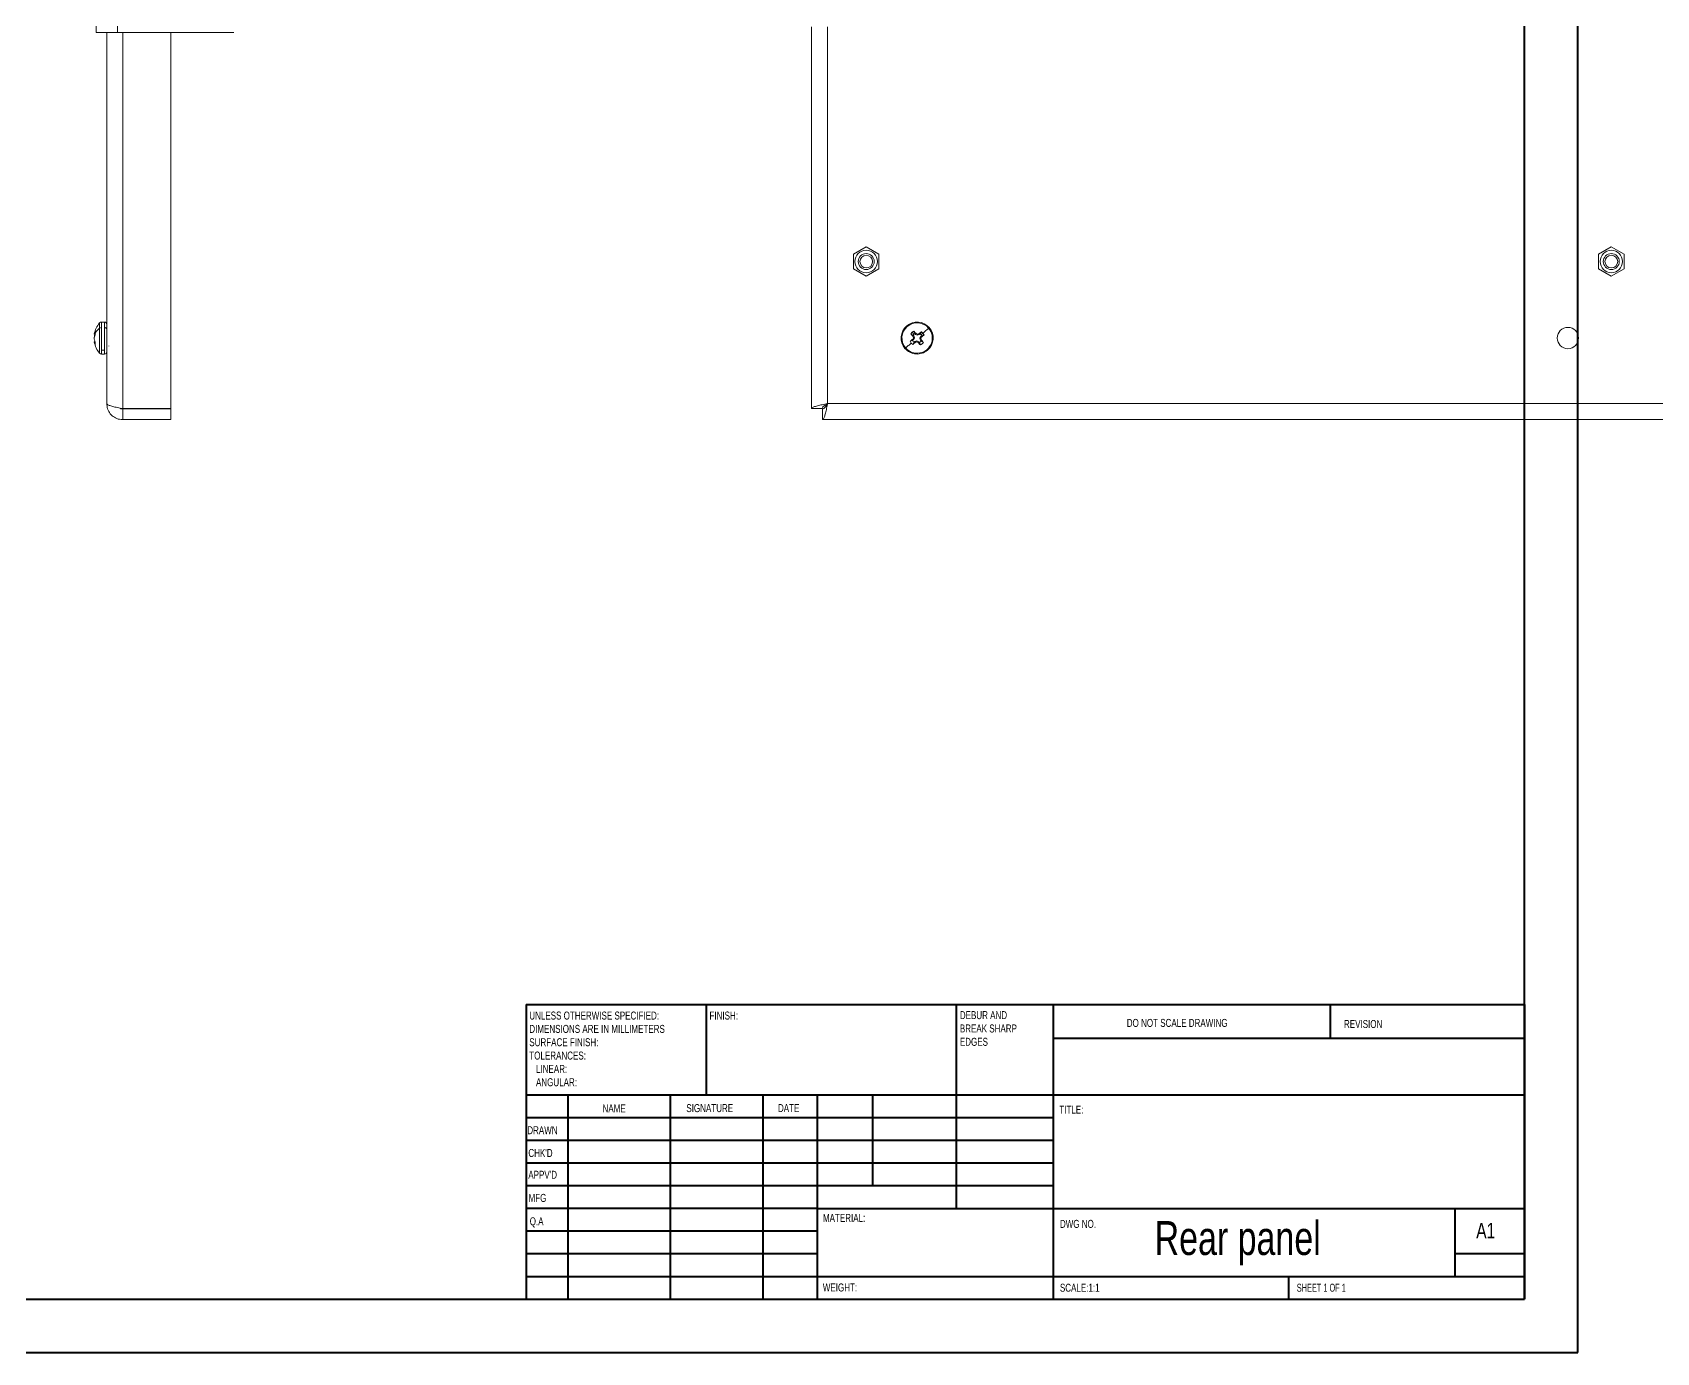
# Model space of a CAD drawing. Header units: millimetres. Extents: x 0 to 1158, y 0 to 594.
# Drawn here: x 551.3 to 855.8, y 0.2 to 247.7 of the extents above; entities that cross this region are included whole.
import ezdxf

# ---------------------------------------------------------------- set-up
doc = ezdxf.new("R2010")
doc.units = ezdxf.units.MM
doc.styles.add('SLDTEXTSTYLE0', font='TXT', dxfattribs={"width": 0.75})
doc.styles.add('SLDTEXTSTYLE1', font='TXT', dxfattribs={"width": 0.6875})

# ---------------------------------------------------------------- blocks, each defined once
blk = doc.blocks.new('SW_NOTE_0')
at = {"color": 0, "linetype": 'Continuous', "lineweight": 0, "char_height": 1.5, "attachment_point": 1, "style": 'SLDTEXTSTYLE0'}
for s, insert in [('DEBUR AND ', (0, 1.93)), ('BREAK SHARP ', (0, -0.57)), ('EDGES', (0, -3.07))]:
    blk.add_mtext(s, dxfattribs=dict(at, insert=insert))
blk = doc.blocks.new('SW_NOTE_1')
at = {"color": 0, "linetype": 'Continuous', "lineweight": 0, "char_height": 1.5, "attachment_point": 1, "style": 'SLDTEXTSTYLE0'}
for s, insert in [('UNLESS OTHERWISE SPECIFIED:', (0, 1.93)), ('SURFACE FINISH:', (0, -3.07)), ('DIMENSIONS ARE IN MILLIMETERS', (0, -0.57)), ('TOLERANCES:', (0, -5.57)), ('   LINEAR:', (0, -8.07)), ('   ANGULAR:', (0, -10.57))]:
    blk.add_mtext(s, dxfattribs=dict(at, insert=insert))

msp = doc.modelspace()

# ---------------------------------------------------------------- linework, layer by layer
at = {"color": 7, "linetype": 'Continuous', "lineweight": 40}
for p, q in [((841.08, 0.21), (841.08, 594.21)), ((831.08, 10.21), (831.08, 584.21)), ((643.88, 65.46), (831.08, 65.46)), ((643.88, 65.46), (643.88, 10.21)), ((677.68, 48.46), (677.68, 65.46)), ((724.48, 65.46), (724.48, 27.21)), ((742.68, 65.46), (742.68, 10.21)), ((794.68, 59.09), (794.68, 65.46)), ((831.08, 65.46), (831.08, 10.21)), ((831.08, 59.09), (742.68, 59.09)), ((831.08, 48.46), (643.88, 48.46)), ((651.68, 48.46), (651.68, 10.21)), ((670.87, 48.46), (670.87, 10.21)), ((688.28, 48.46), (688.28, 10.21)), ((698.48, 10.21), (698.48, 48.46)), ((708.88, 31.46), (708.88, 48.46)), ((742.68, 44.21), (643.88, 44.21)), ((742.68, 39.96), (643.88, 39.96)), ((742.68, 35.71), (643.88, 35.71)), ((742.68, 31.46), (643.88, 31.46)), ((698.48, 27.21), (643.88, 27.21)), ((698.48, 27.21), (831.08, 27.21)), ((818.08, 14.46), (818.08, 27.21)), ((698.48, 22.96), (643.88, 22.96)), ((698.48, 18.71), (643.88, 18.71)), ((831.08, 18.71), (818.08, 18.71)), ((643.88, 14.46), (831.08, 14.46)), ((786.88, 10.21), (786.88, 14.46)), ((25.08, 10.21), (831.08, 10.21)), ((0.08, 0.21), (841.08, 0.21))]:
    msp.add_line(p, q, dxfattribs=at)
at = {"color": 7, "linetype": 'Continuous', "lineweight": 15}
for p, q in [((563.25, 247.67), (563.25, 464.67)), ((567.25, 247.67), (567.25, 464.67)), ((563.25, 247.67), (567.25, 247.67)), ((565.25, 178.09), (565.25, 247.67)), ((567.25, 247.67), (589.05, 247.67)), ((577.25, 177.16), (577.25, 247.67)), ((697.38, 248.7), (697.38, 177.16)), ((707.63, 207.5), (705.23, 206.11)), ((710.03, 206.11), (707.63, 207.5)), ((847.33, 207.5), (844.93, 206.11)), ((849.73, 206.11), (847.33, 207.5)), ((705.23, 206.11), (705.23, 203.34)), ((710.03, 203.34), (710.03, 206.11)), ((844.93, 206.11), (844.93, 203.34)), ((849.73, 203.34), (849.73, 206.11)), ((705.23, 203.34), (707.63, 201.96)), ((707.63, 201.96), (710.03, 203.34)), ((844.93, 203.34), (847.33, 201.96)), ((847.33, 201.96), (849.73, 203.34)), ((564.82, 193.39), (564.24, 193.39)), ((564.24, 188.11), (564.24, 192.34)), ((564.82, 192.34), (564.82, 188.11)), ((562.91, 191.09), (563.09, 191.07)), ((562.91, 190.44), (562.92, 190.44)), ((562.91, 189.68), (563.05, 189.7)), ((562.93, 190.7), (562.97, 190.7)), ((563.09, 191.32), (563.09, 191)), ((563.09, 189.58), (563.09, 189.3)), ((563.09, 189.3), (563.09, 189.09)), ((716.33, 189.95), (715.89, 189.77)), ((716.09, 189.45), (715.89, 189.77)), ((715.99, 191.19), (716.25, 191.48)), ((715.99, 191.19), (716.41, 190.95)), ((716.38, 189.2), (716.09, 189.45)), ((716.25, 191.48), (716.57, 191.68)), ((716.25, 191.48), (716.56, 191.11)), ((716.33, 189.95), (716.5, 190.09)), ((716.36, 190.2), (716.5, 190.09)), ((716.62, 189.61), (716.38, 189.2)), ((716.4, 190.7), (716.55, 190.78)), ((716.56, 191.11), (716.41, 190.95)), ((716.55, 190.78), (716.41, 190.95)), ((716.48, 190.44), (716.67, 190.43)), ((716.67, 190.43), (716.5, 190.09)), ((716.55, 190.78), (716.67, 190.43)), ((716.75, 191.23), (716.56, 191.11)), ((716.75, 191.23), (716.57, 191.68)), ((716.75, 191.23), (716.88, 191.07)), ((716.78, 189.75), (717.14, 189.87)), ((716.87, 189.6), (716.78, 189.75)), ((716.99, 191.21), (716.88, 191.07)), ((717.22, 190.9), (716.88, 191.07)), ((717.13, 189.68), (717.14, 189.87)), ((717.14, 189.87), (717.48, 189.7)), ((717.24, 191.09), (717.22, 190.9)), ((717.58, 191.02), (717.22, 190.9)), ((717.37, 189.56), (717.48, 189.7)), ((717.49, 191.17), (717.58, 191.02)), ((717.58, 191.02), (717.74, 191.16)), ((717.62, 189.54), (717.8, 189.66)), ((717.62, 189.54), (717.8, 189.09)), ((717.7, 190.35), (717.87, 190.68)), ((717.89, 190.33), (717.7, 190.35)), ((717.82, 189.99), (717.7, 190.35)), ((717.74, 191.16), (717.99, 191.58)), ((717.91, 191.01), (717.74, 191.16)), ((717.8, 189.66), (717.95, 189.83)), ((718.12, 189.3), (717.8, 189.09)), ((717.97, 190.07), (717.82, 189.99)), ((717.82, 189.99), (717.95, 189.83)), ((718.03, 190.82), (717.87, 190.68)), ((718.01, 190.58), (717.87, 190.68)), ((718.27, 191.32), (717.91, 191.01)), ((718.03, 190.82), (717.91, 191.01)), ((718.37, 189.58), (717.95, 189.83)), ((717.99, 191.58), (718.27, 191.32)), ((718.48, 191), (718.03, 190.82)), ((718.37, 189.58), (718.12, 189.3)), ((718.27, 191.32), (718.48, 191)), ((564.82, 188.11), (564.24, 188.11)), ((564.24, 187.39), (564.82, 187.39)), ((568.25, 177.16), (577.25, 177.16)), ((568.25, 175.09), (568.25, 177.09)), ((568.25, 177.09), (577.25, 177.09)), ((577.25, 175.09), (577.25, 177.09)), ((697.38, 177.16), (699.38, 177.16)), ((699.45, 175.09), (699.45, 177.09)), ((700.38, 178.09), (1133.98, 178.09)), ((568.25, 175.09), (577.25, 175.09)), ((699.45, 175.09), (1134.91, 175.09))]:
    msp.add_line(p, q, dxfattribs=at)
at = {"color": 110, "linetype": 'Continuous', "lineweight": 15}
for p, q in [((568.25, 177.16), (568.25, 247.67)), ((700.38, 248.7), (700.38, 178.09)), ((563.91, 192.24), (563.91, 193.24)), ((563.91, 187.54), (563.91, 192.24)), ((564.24, 192.34), (564.24, 193.39)), ((564.82, 193.39), (564.82, 192.34)), ((564.24, 187.39), (564.24, 188.11)), ((564.82, 188.11), (564.82, 187.39))]:
    msp.add_line(p, q, dxfattribs=at)
at = {"color": 7, "linetype": 'Continuous', "lineweight": 15, "flags": 128}
for points in [[(564.82, 192.34), (564.9, 192.34), (564.98, 192.32), (565.06, 192.29), (565.12, 192.26), (565.18, 192.22), (565.22, 192.17), (565.24, 192.11), (565.25, 192.06)], [(718.27, 191.32), (718.42, 191.45), (718.56, 191.57), (718.7, 191.69), (718.84, 191.81), (718.97, 191.92), (719.1, 192.03), (719.22, 192.14), (719.35, 192.24)], [(719.35, 192.24), (719.37, 192.27), (719.39, 192.28), (719.41, 192.3), (719.43, 192.32), (719.44, 192.33), (719.45, 192.33), (719.46, 192.34), (719.46, 192.34)], [(716.09, 189.45), (715.95, 189.33), (715.8, 189.2), (715.66, 189.08), (715.53, 188.97), (715.39, 188.85), (715.26, 188.74), (715.14, 188.63), (715.02, 188.53)], [(716.78, 189.75), (716.69, 189.68), (716.62, 189.61)], [(717.62, 189.54), (717.54, 189.63), (717.48, 189.7)], [(715.02, 188.53), (714.99, 188.51), (714.97, 188.49), (714.95, 188.47), (714.94, 188.46), (714.92, 188.45), (714.91, 188.44), (714.91, 188.43), (714.91, 188.43)]]:
    msp.add_lwpolyline(points, dxfattribs=at)
at = {"color": 7, "linetype": 'Continuous', "lineweight": 15}
for centre, radius in [((707.63, 204.73), 2.1), ((707.63, 204.73), 1.5), ((707.63, 204.73), 1.19), ((847.33, 204.73), 2.1), ((847.33, 204.73), 1.5), ((847.33, 204.73), 1.19), ((839.18, 190.39), 2)]:
    msp.add_circle(centre, radius, dxfattribs=at)
for centre, radius, start, end in [((567.2, 190.39), 4.35, 139.0472, 170.3407), ((565.6, 189.92), 2.87, 125.9121, 150.741), ((564.24, 192.95), 0.432, 90, 139.0472), ((564.23, 191.79), 0.552, 88.5797, 124.5177), ((564.82, 192.95), 0.432, 0, 90), ((717.18, 190.39), 3, 130.6452, 220.6452), ((717.18, 190.39), 2.85, 40.6452, 220.6452), ((717.18, 190.39), 2.85, 220.6452, 40.6452), ((717.18, 190.39), 3, 40.6452, 130.6452), ((717.18, 190.39), 3, 310.6452, 40.6452), ((563.34, 191), 0.445, 157.3179, 168.4478), ((566.87, 190.18), 3.97, 172.5204, 176.2685), ((566.42, 190.09), 3.52, 172.0517, 176.0289), ((566.87, 190.59), 3.97, 183.7309, 187.4809), ((563.79, 189.81), 0.893, 187.9256, 195.8433), ((567.2, 190.39), 4.35, 189.6593, 220.9528), ((564.81, 190.66), 1.95, 151.9027, 164.6833), ((565.65, 190.08), 2.79, 159.0759, 167.1958), ((565.09, 190), 2.23, 153.4431, 165.133), ((565.68, 190.7), 2.82, 192.8405, 203.3494), ((565.42, 190.14), 2.55, 193.1234, 204.3696), ((746.31, 156.35), 45.2, 131.5082, 132.3138), ((751.21, 219.68), 45.3, 218.9767, 219.7805), ((760.94, 168.23), 49.7, 153.4572, 153.7701), ((687.92, 224.37), 45.24, 308.9771, 309.7819), ((763.7, 205.63), 49.6, 197.5202, 197.8337), ((683.09, 161.21), 45.27, 41.51, 42.3143), ((702.13, 236.32), 48.99, 287.5152, 287.8327), ((694.65, 145.88), 50.54, 63.4597, 63.7675), ((739.1, 233.67), 49.17, 243.4569, 243.7731), ((733.19, 141.49), 52.1, 107.5287, 107.8272), ((751.37, 219.65), 45.4, 221.5102, 222.3122), ((746.57, 156.25), 45.44, 128.9778, 129.7791), ((675.47, 211.53), 47.41, 333.4496, 333.7776), ((672.73, 175.8), 47.44, 17.514, 17.8418), ((682.56, 160.6), 46.07, 38.9845, 39.7748), ((688.05, 224.42), 45.2, 311.5082, 312.3138), ((564.24, 187.82), 0.432, 220.9528, 270), ((564.82, 187.82), 0.432, 270, 0), ((717.18, 190.39), 3, 220.6452, 310.6452)]:
    msp.add_arc(centre, radius, start, end, dxfattribs=at)
for points, knots in [([(565.66, 188.91), (565.65, 188.9), (565.65, 188.88), (565.64, 188.9), (565.64, 188.91)], [0, 0, 0, 0, 0.561237, 1, 1, 1, 1]), ([(716.33, 189.95), (716.37, 189.89), (716.45, 189.76), (716.56, 189.66), (716.62, 189.61)], [0, 0, 0, 0, 0.499988, 1, 1, 1, 1]), ([(568.25, 177.16), (567.91, 177.22), (567.23, 177.36), (566.33, 177.56), (565.64, 177.76), (565.3, 177.94), (565.26, 178.05), (565.25, 178.09)], [0, 0, 0, 0, 0.213773, 0.432613, 0.651455, 0.870295, 1, 1, 1, 1]), ([(565.25, 178.09), (565.28, 177.75), (565.35, 177.07), (565.87, 176.16), (566.66, 175.48), (567.5, 175.13), (568.05, 175.1), (568.25, 175.09)], [0, 0, 0, 0, 0.213774, 0.432613, 0.651455, 0.870296, 1, 1, 1, 1]), ([(567.71, 177.27), (567.78, 177.22), (567.94, 177.11), (568.13, 177.09), (568.25, 177.09)], [0, 0, 0, 0, 0.403892, 1, 1, 1, 1]), ([(700.38, 178.09), (700.05, 178.02), (699.37, 177.89), (698.46, 177.68), (697.77, 177.48), (697.43, 177.3), (697.39, 177.2), (697.38, 177.16)], [0, 0, 0, 0, 0.213772, 0.432614, 0.651455, 0.870295, 1, 1, 1, 1]), ([(700.38, 178.09), (700.23, 178), (699.96, 177.83), (699.62, 177.59), (699.42, 177.37), (699.39, 177.23), (699.38, 177.16)], [0, 0, 0, 0, 0.2803074, 0.5302371, 0.7800916, 1, 1, 1, 1]), ([(699.45, 175.09), (699.52, 175.12), (699.65, 175.19), (699.85, 175.71), (700.06, 176.49), (700.23, 177.34), (700.34, 177.88), (700.38, 178.09)], [0, 0, 0, 0, 0.213772, 0.432612, 0.651453, 0.870296, 1, 1, 1, 1]), ([(699.45, 177.09), (699.54, 177.11), (699.7, 177.14), (699.95, 177.4), (700.17, 177.73), (700.31, 177.97), (700.38, 178.09)], [0, 0, 0, 0, 0.280309, 0.530236, 0.780086, 1, 1, 1, 1])]:
    msp.add_open_spline(points, degree=3, knots=knots, dxfattribs=at)

# ---------------------------------------------------------------- block references
at = {"color": 7, "linetype": 'Continuous', "lineweight": 0}
for name, p in [('SW_NOTE_1', (644.47, 62.2)), ('SW_NOTE_0', (725.19, 62.28))]:
    msp.add_blockref(name, p, dxfattribs=at)

# ---------------------------------------------------------------- texts
at = {"color": 7, "linetype": 'Continuous', "lineweight": 0, "attachment_point": 1}
for s, insert, char_height, style in [('FINISH:', (678.25, 64.13), 1.5, 'SLDTEXTSTYLE0'), ('DO NOT SCALE DRAWING', (756.49, 62.75), 1.5, 'SLDTEXTSTYLE0'), ('REVISION', (797.21, 62.55), 1.5, 'SLDTEXTSTYLE0'), ('NAME', (658.2, 46.72), 1.5, 'SLDTEXTSTYLE0'), ('SIGNATURE', (673.91, 46.78), 1.5, 'SLDTEXTSTYLE0'), ('DATE', (691.09, 46.79), 1.5, 'SLDTEXTSTYLE0'), ('TITLE:', (743.84, 46.49), 1.5, 'SLDTEXTSTYLE0'), ('DRAWN', (644.09, 42.64), 1.5, 'SLDTEXTSTYLE0'), ("CHK'D", (644.29, 38.37), 1.5, 'SLDTEXTSTYLE0'), ("APPV'D", (644.28, 34.28), 1.5, 'SLDTEXTSTYLE0'), ('MFG', (644.33, 29.95), 1.5, 'SLDTEXTSTYLE0'), ('Q.A', (644.55, 25.56), 1.5, 'SLDTEXTSTYLE0'), ('MATERIAL:', (699.52, 26.2), 1.5, 'SLDTEXTSTYLE0'), ('DWG NO.', (743.95, 25.08), 1.5, 'SLDTEXTSTYLE0'), ('Rear panel', (761.7, 24.85), 6.35, 'SLDTEXTSTYLE0'), ('A1', (822, 24.52), 2.91, 'SLDTEXTSTYLE0'), ('WEIGHT: ', (699.5, 13.16), 1.499, 'SLDTEXTSTYLE0'), ('SCALE:1:1', (743.95, 13.11), 1.5, 'SLDTEXTSTYLE0'), ('SHEET 1 OF 1', (788.36, 13.11), 1.5, 'SLDTEXTSTYLE1')]:
    msp.add_mtext(s, dxfattribs=dict(at, insert=insert, char_height=char_height, style=style))

doc.saveas('drawing.dxf')
